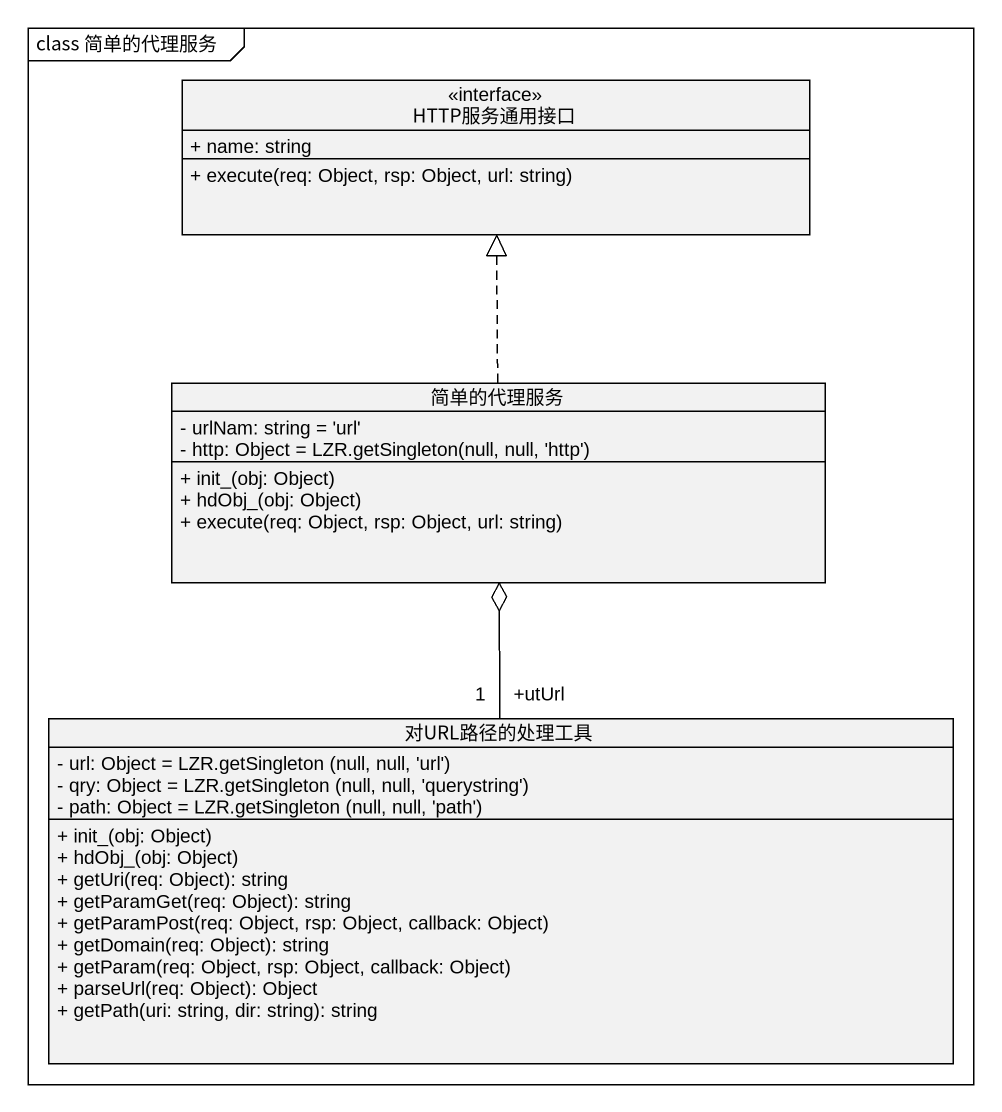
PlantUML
@startuml
mainframe class 简单的代理服务
hide circle
hide empty members
skinparam classAttributeIconSize 0
interface HTTP服务通用接口 {
  + name: string
  + execute(req: Object, rsp: Object, url: string)
}
class 简单的代理服务 {
  - urlNam: string = 'url'
  {field} - http: Object = LZR.getSingleton(null, null, 'http')
  + init_(obj: Object)
  + hdObj_(obj: Object)
  + execute(req: Object, rsp: Object, url: string)
}
class 对URL路径的处理工具 {
  {field} - url: Object = LZR.getSingleton (null, null, 'url')
  {field} - qry: Object = LZR.getSingleton (null, null, 'querystring')
  {field} - path: Object = LZR.getSingleton (null, null, 'path')
  + init_(obj: Object)
  + hdObj_(obj: Object)
  + getUri(req: Object): string
  + getParamGet(req: Object): string
  + getParamPost(req: Object, rsp: Object, callback: Object)
  + getDomain(req: Object): string
  + getParam(req: Object, rsp: Object, callback: Object)
  + parseUrl(req: Object): Object
  + getPath(uri: string, dir: string): string
}
简单的代理服务 .up.|> HTTP服务通用接口
对URL路径的处理工具 "+utUrl\n1" -up-o 简单的代理服务
@enduml
